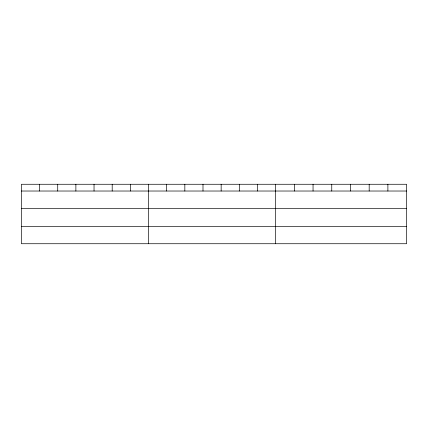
<?xml version="1.0" encoding="UTF-8"?>
<svg xmlns="http://www.w3.org/2000/svg" width="428" height="428" viewBox="0 0 428 428"><rect width="100%" height="100%" fill="white"/><g stroke="black" fill="none" stroke-linecap="round" stroke-linejoin="round"><path stroke-width="0.64" d="M406.6 208.415L406.6 184.27L21.4 184.27L21.4 243.73L406.6 243.73L406.6 208.415L21.4 208.415M21.4 191.022L406.6 191.022M21.4 226.337L406.6 226.337M387.891 184.27L387.891 191.022M369.182 184.27L369.182 191.022M350.473 184.27L350.473 191.022M331.759 184.27L331.759 191.022M313.05 184.27L313.05 191.022M294.341 184.27L294.341 191.022M275.632 184.27L275.632 243.73M257.474 184.27L257.474 191.022M239.311 184.27L239.311 191.022M221.153 184.27L221.153 191.022M202.995 184.27L202.995 191.022M184.837 184.27L184.837 191.022M166.674 184.27L166.674 191.022M148.516 184.27L148.516 243.73M130.358 184.27L130.358 191.022M112.195 184.27L112.195 191.022M94.037 184.27L94.037 191.022M75.879 184.27L75.879 191.022M57.721 184.27L57.721 191.022M39.558 184.27L39.558 191.022"/></g></svg>
